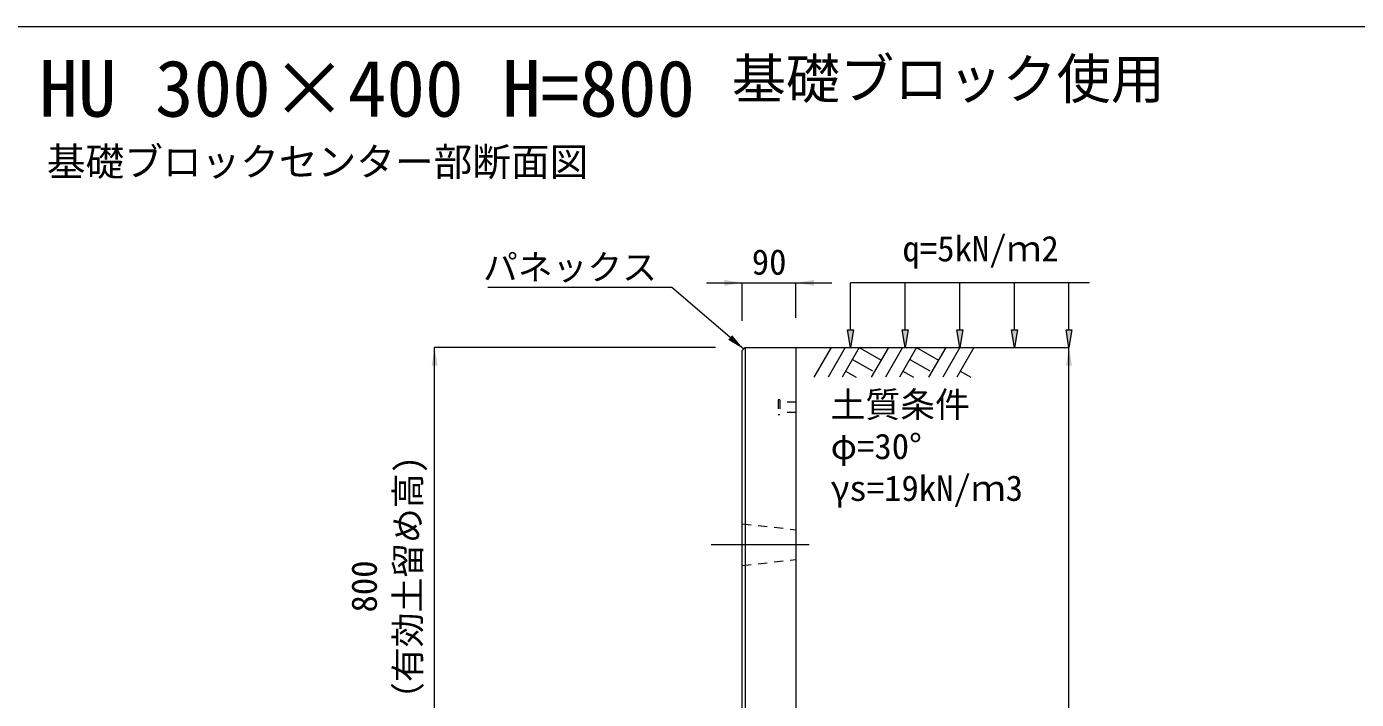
# Model space of a CAD drawing. Units: millimetres at full size. Extents: x 187207 to 255567, y 882048 to 905686.
# Drawn here: x 207626 to 209853, y 897621 to 898748 of the extents above; entities that cross this region are included whole.
import ezdxf
from ezdxf.enums import TextEntityAlignment as Align

# ---------------------------------------------------------------- set-up
doc = ezdxf.new("R2010")
doc.units = ezdxf.units.MM
doc.header["$LTSCALE"] = 20
doc.linetypes.add('USER1', pattern=[28.575, 19.05, -3.175, 3.175, -3.175])
doc.linetypes.add('USER2', pattern=[1.35, 0.75, -0.6])
for name, color, linetype, lineweight in [('0_2', 7, 'Continuous', 20), ('パネックス', 2, 'Continuous', 13), ('図枠', 5, 'Continuous', 13), ('寸法線', 7, 'Continuous', 13), ('引出線', 4, 'Continuous', 13), ('ｲﾝｻｰﾄ', 3, 'USER2', 9), ('ﾊｯﾁﾝｸﾞ', 7, 'Continuous', 5)]:
    doc.layers.add(name, color=color, linetype=linetype, lineweight=lineweight)
doc.layers.add('文字', color=7, linetype='Continuous')
doc.styles.add('ＭＳ ゴシック', font='')
doc.styles.get('ＭＳ ゴシック').set_extended_font_data('MS Gothic')

# ---------------------------------------------------------------- blocks, each defined once
blk = doc.blocks.new('filled_arrow')
at = {"color": 0, "linetype": 'Continuous', "lineweight": -2}
blk.add_solid([(7.5, 1.25), (0, 0), (7.5, -1.25)], dxfattribs=at)

msp = doc.modelspace()

# ---------------------------------------------------------------- hatches: boundary and pattern name
at = {"layer": '寸法線'}
for points in [[(209010.79, 898240.37), (209005.79, 898210.37), (209000.79, 898240.37)], [(209102.2, 898240.37), (209097.2, 898210.37), (209092.2, 898240.37)], [(209193.61, 898240.37), (209188.61, 898210.37), (209183.61, 898240.37)], [(209285.03, 898240.37), (209280.03, 898210.37), (209275.03, 898240.37)], [(209376.44, 898240.37), (209371.44, 898210.37), (209366.44, 898240.37)]]:
    msp.add_hatch(color=256, dxfattribs=at).paths.add_polyline_path(points)

# ---------------------------------------------------------------- linework, layer by layer
at = {"layer": '0_2'}
msp.add_line((208914.37, 898210.37), (209314.37, 898210.37), dxfattribs=at)
at = {"layer": 'パネックス'}
for p, q in [((208829.37, 898210.37), (208824.37, 898205.37)), ((208824.37, 897410.37), (208824.37, 898205.37)), ((208829.37, 898210.37), (208914.37, 898210.37)), ((208914.37, 898210.37), (208914.37, 896840.37)), ((208914.37, 898210.37), (208914.37, 897880.37))]:
    msp.add_line(p, q, dxfattribs=at)
at = {"layer": 'パネックス', "lineweight": 5}
msp.add_line((208829.37, 898210.37), (208829.37, 897410.37), dxfattribs=at)
at = {"layer": 'パネックス', "linetype": 'USER2', "lineweight": 9}
for p, q in [((208824.37, 897915.37), (208914.37, 897905.37)), ((208824.37, 897845.37), (208914.37, 897855.37))]:
    msp.add_line(p, q, dxfattribs=at)
at = {"layer": '図枠'}
msp.add_line((194897.37, 898748.33), (214497.37, 898748.33), dxfattribs=at)
at = {"layer": '寸法線'}
for p, q in [((208764.37, 898318.92), (208974.37, 898318.92)), ((208824.37, 898255.37), (208824.37, 898318.92)), ((208914.37, 898260.37), (208914.37, 898318.92)), ((208309.37, 897410.37), (208309.37, 898210.37)), ((208779.37, 898210.37), (208309.37, 898210.37)), ((208964.37, 898210.37), (209371.44, 898210.37)), ((209371.44, 896840.37), (209371.44, 898210.37))]:
    msp.add_line(p, q, dxfattribs=at)
at = {"layer": '寸法線', "lineweight": 9}
for p, q in [((209405.79, 898318.92), (209005.79, 898318.92)), ((209005.79, 898240.37), (209005.79, 898318.92)), ((209097.2, 898240.37), (209097.2, 898318.92)), ((209188.61, 898240.37), (209188.61, 898318.92)), ((209280.03, 898240.37), (209280.03, 898318.92)), ((209371.44, 898240.37), (209371.44, 898318.92))]:
    msp.add_line(p, q, dxfattribs=at)
at = {"layer": '寸法線', "linetype": 'USER1', "lineweight": 9}
msp.add_line((208772.52, 897880.37), (208936.23, 897880.37), dxfattribs=at)
at = {"layer": '寸法線', "lineweight": 9}
for points in [[(209010.79, 898240.37), (209005.79, 898210.37), (209000.79, 898240.37)], [(209102.2, 898240.37), (209097.2, 898210.37), (209092.2, 898240.37)], [(209193.61, 898240.37), (209188.61, 898210.37), (209183.61, 898240.37)], [(209285.03, 898240.37), (209280.03, 898210.37), (209275.03, 898240.37)], [(209376.44, 898240.37), (209371.44, 898210.37), (209366.44, 898240.37)]]:
    msp.add_lwpolyline(points, close=True, dxfattribs=at)
at = {"layer": '引出線'}
msp.add_lwpolyline([(208826.87, 898207.87), (208706.66, 898311.33), (208398.41, 898311.33)], dxfattribs=at)
at = {"layer": 'ｲﾝｻｰﾄ'}
for p, q in [((208887.37, 898122.87), (208884.37, 898122.87)), ((208884.37, 898122.87), (208884.37, 898097.87)), ((208887.37, 898122.87), (208887.37, 898097.87)), ((208914.37, 898118.87), (208887.37, 898118.87)), ((208914.37, 898118.87), (208914.37, 898101.87)), ((208887.37, 898097.87), (208884.37, 898097.87)), ((208914.37, 898101.87), (208887.37, 898101.87))]:
    msp.add_line(p, q, dxfattribs=at)
at = {"layer": 'ﾊｯﾁﾝｸﾞ', "lineweight": 9}
for p, q in [((208973.02, 898210.36), (208944.37, 898160.74)), ((208996.64, 898210.36), (208967.99, 898160.74)), ((209020.27, 898210.36), (208991.62, 898160.74)), ((209020.27, 898210.36), (209056.83, 898189.25)), ((209069.02, 898210.36), (209040.37, 898160.74)), ((209092.64, 898210.36), (209063.99, 898160.74)), ((209116.27, 898210.36), (209087.62, 898160.74)), ((209116.27, 898210.36), (209152.83, 898189.25)), ((209165.02, 898210.36), (209136.37, 898160.74)), ((209188.64, 898210.36), (209159.99, 898160.74)), ((209212.26, 898210.36), (209183.62, 898160.74)), ((209008.84, 898190.58), (209042.26, 898171.29)), ((209104.84, 898190.58), (209138.26, 898171.29)), ((208997.42, 898170.79), (209014.84, 898160.74)), ((209093.42, 898170.79), (209110.84, 898160.74)), ((209189.42, 898170.79), (209206.83, 898160.74))]:
    msp.add_line(p, q, dxfattribs=at)

# ---------------------------------------------------------------- block references
at = {"layer": '寸法線', "xscale": 4, "yscale": 4}
for p, rotation in [((208824.37, 898318.92), 180), ((208309.37, 898210.37), 270), ((209371.44, 898210.37), 270)]:
    msp.add_blockref('filled_arrow', p, dxfattribs=dict(at, rotation=rotation))
msp.add_blockref('filled_arrow', (208914.37, 898318.92), dxfattribs=at)
at = {"layer": '引出線', "xscale": 4, "yscale": 4, "rotation": 139.3}
msp.add_blockref('filled_arrow', (208826.87, 898207.87), dxfattribs=at)

# ---------------------------------------------------------------- texts
at = {"layer": '0_2', "style": 'ＭＳ ゴシック'}
msp.add_text('基礎ブロックセンター部断面図', height=47.47, dxfattribs=at).set_placement((207660.14, 898483.91), align=Align.BOTTOM_LEFT)
at = {"layer": '寸法線', "style": 'ＭＳ ゴシック'}
msp.add_text('90', height=42.72, dxfattribs=at).set_placement((208869.37, 898353.92), align=Align.MIDDLE_CENTER)
for s, p in [('土質条件', (208972.34, 898136.38)), ('φ=30°', (208972.34, 898066.38)), ('γs=19kN/ｍ3', (208972.34, 897996.38))]:
    msp.add_text(s, height=42.72, dxfattribs=at).set_placement(p, align=Align.TOP_LEFT)
for s, p in [('（有効土留め高)', (208298.58, 897591.84)), ('800', (208225.45, 897766.66))]:
    msp.add_text(s, height=42.72, rotation=90, dxfattribs=at).set_placement(p, align=Align.BOTTOM_LEFT)
at = {"layer": '引出線', "style": 'ＭＳ ゴシック'}
msp.add_text('パネックス', height=42.72, dxfattribs=at).set_placement((208681.66, 898366.47), align=Align.TOP_RIGHT)
at = {"layer": '文字', "style": 'ＭＳ ゴシック'}
for s, height, p in [('HU 300×400 H=800', 94.94, (207647.37, 898568.83)), ('q=5kN/ｍ2', 42.72, (209092.67, 898342.19))]:
    msp.add_text(s, height=height, dxfattribs=at).set_placement(p, align=Align.BOTTOM_LEFT)
msp.add_text('基礎ブロック使用', height=66.46, dxfattribs=at).set_placement((209532.1, 898607.68), align=Align.BOTTOM_RIGHT)

doc.saveas('drawing.dxf')
